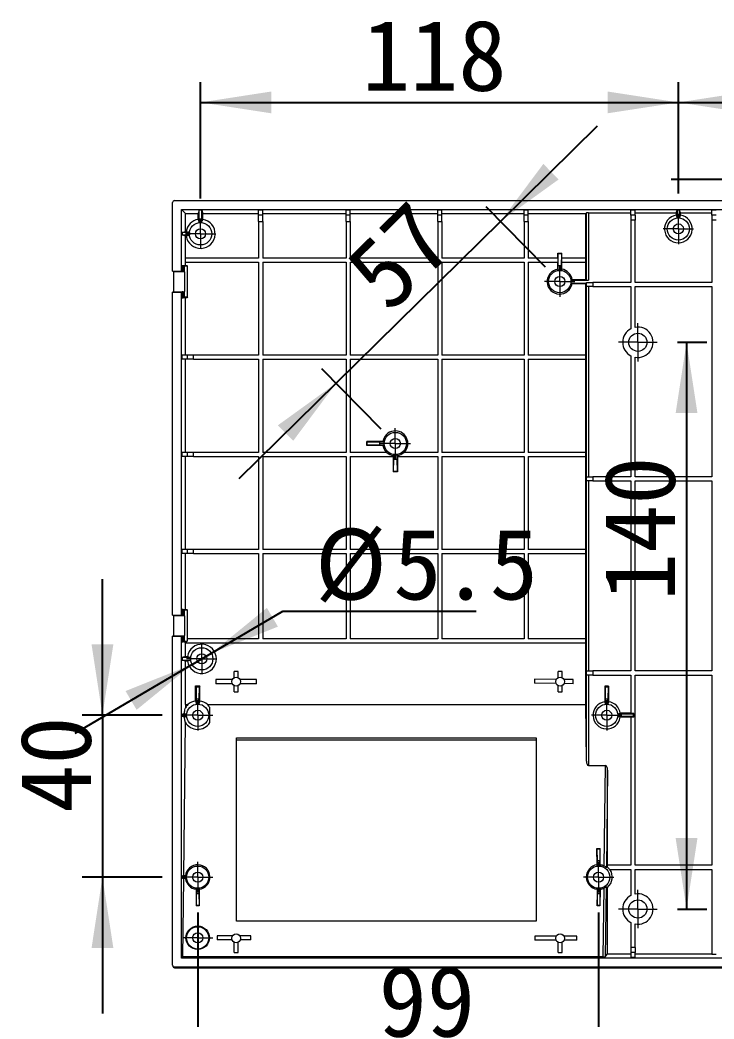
# Model space of a CAD drawing. Header units: millimetres. Extents: x 2 to 295, y 1 to 209.
# Drawn here: x 143.45 to 177.72, y 92.41 to 141.77 of the extents above; entities that cross this region are included whole.
import ezdxf

# ---------------------------------------------------------------- set-up
doc = ezdxf.new("R2010")
doc.units = ezdxf.units.MM
doc.linetypes.add('CENTER', pattern=[10.16, 6.35, -1.27, 1.27, -1.27])
doc.layers.add('DIM', color=5, linetype='Continuous')
doc.layers.add('中心线', color=1, linetype='CENTER', lineweight=15)
doc.styles.add('SLDTEXTSTYLE0', font='SIMSUN.TTC', dxfattribs={"width": 0.67})
doc.styles.add('SLDTEXTSTYLE14', font='SIMSUN.TTC')
doc.dimstyles.new('SLDDIMSTYLE0', dxfattribs={"dimtxt": 3.5, "dimasz": 3.5, "dimexe": 0, "dimexo": 0.0625, "dimgap": 0.875, "dimtad": 2, "dimlfac": 5, "dimrnd": 1e-09, "dimzin": 12, "dimdsep": 46, "dimtxsty": 'SLDTEXTSTYLE0', "dimsah": 1, "dimcen": 0.09, "dimadec": 0, "dimazin": 3, "dimtfac": 1, "dimtofl": 0, "dimtmove": 0, "dimatfit": 3, "dimfxl": 0, "dimfrac": 2, "dimtolj": 1, "dimtzin": 12, "dimarcsym": 0})
doc.dimstyles.new('SLDDIMSTYLE1', dxfattribs={"dimtxt": 3.5, "dimasz": 3.5, "dimexe": 0, "dimexo": 0.0625, "dimgap": 0.875, "dimtad": 0, "dimtih": 1, "dimtoh": 1, "dimlfac": 5, "dimrnd": 1e-09, "dimzin": 12, "dimdsep": 46, "dimtxsty": 'SLDTEXTSTYLE0', "dimsah": 1, "dimcen": 0, "dimadec": 0, "dimazin": 3, "dimtfac": 1, "dimtmove": 0, "dimatfit": 3, "dimfxl": 0, "dimfrac": 2, "dimtolj": 1, "dimtzin": 12, "dimarcsym": 0})
doc.dimstyles.new('SLDDIMSTYLE3', dxfattribs={"dimtxt": 3.5, "dimasz": 3.5, "dimexe": 0, "dimexo": 0.0625, "dimgap": 0.875, "dimtad": 2, "dimlfac": 5, "dimrnd": 1e-09, "dimzin": 12, "dimdsep": 46, "dimtxsty": 'SLDTEXTSTYLE0', "dimsah": 1, "dimcen": 0.09, "dimadec": 0, "dimazin": 3, "dimtfac": 1, "dimtmove": 0, "dimatfit": 0, "dimfxl": 0, "dimfrac": 2, "dimtolj": 1, "dimtzin": 12, "dimarcsym": 0})

# ---------------------------------------------------------------- blocks, each defined once
blk = doc.blocks.new('_D_17')
at = {"layer": 'DIM'}
for p, q in [((152.224, 97.668), (152.224, 89.964)), ((172.024, 97.668), (172.024, 89.964)), ((152.224, 90.964), (172.024, 90.964))]:
    blk.add_line(p, q, dxfattribs=at)
for points in [[(152.224, 90.964), (155.724, 90.425), (155.724, 91.502)], [(172.024, 90.964), (168.524, 91.502), (168.524, 90.425)]]:
    blk.add_solid(points, dxfattribs=at)
at = {"layer": 'DIM', "insert": (161.161, 95.037), "char_height": 3.5, "attachment_point": 1, "style": 'SLDTEXTSTYLE14'}
blk.add_mtext('99', dxfattribs=at)
blk = doc.blocks.new('_D_18')
at = {"layer": 'DIM'}
for p, q in [((147.519, 107.418), (147.519, 114.149)), ((150.474, 107.418), (146.519, 107.418)), ((147.519, 107.418), (147.519, 99.418)), ((150.474, 99.418), (146.519, 99.418)), ((147.519, 99.418), (147.519, 92.687))]:
    blk.add_line(p, q, dxfattribs=at)
for points in [[(147.519, 107.418), (148.058, 110.918), (146.981, 110.918)], [(147.519, 99.418), (146.981, 95.918), (148.058, 95.918)]]:
    blk.add_solid(points, dxfattribs=at)
at = {"layer": 'DIM', "insert": (143.447, 102.598), "char_height": 3.5, "attachment_point": 1, "rotation": 90, "style": 'SLDTEXTSTYLE14'}
blk.add_mtext('40', dxfattribs=at)
blk = doc.blocks.new('_D_19')
at = {"layer": 'DIM'}
for p, q in [((167.178, 131.817), (171.973, 136.54)), ((169.404, 129.557), (166.476, 132.529)), ((167.178, 131.817), (159.056, 123.817)), ((161.282, 121.557), (158.355, 124.529)), ((159.056, 123.817), (154.261, 119.093))]:
    blk.add_line(p, q, dxfattribs=at)
for points in [[(167.178, 131.817), (170.049, 133.889), (169.294, 134.656)], [(159.056, 123.817), (156.185, 121.744), (156.941, 120.977)]]:
    blk.add_solid(points, dxfattribs=at)
at = {"layer": 'DIM', "insert": (159.237, 129.711), "char_height": 3.5, "attachment_point": 1, "rotation": 44.5679, "style": 'SLDTEXTSTYLE14'}
blk.add_mtext('57', dxfattribs=at)
blk = doc.blocks.new('_D_20')
at = {"layer": 'DIM'}
for p, q in [((152.364, 132.955), (152.364, 138.695)), ((175.964, 133.195), (175.964, 138.695)), ((152.364, 137.695), (175.964, 137.695))]:
    blk.add_line(p, q, dxfattribs=at)
for points in [[(152.364, 137.695), (155.864, 137.157), (155.864, 138.234)], [(175.964, 137.695), (172.464, 138.234), (172.464, 137.157)]]:
    blk.add_solid(points, dxfattribs=at)
at = {"layer": 'DIM', "insert": (160.335, 141.768), "char_height": 3.5, "attachment_point": 1, "style": 'SLDTEXTSTYLE14'}
blk.add_mtext('118', dxfattribs=at)
blk = doc.blocks.new('_D_21')
at = {"layer": 'DIM'}
for p, q in [((175.964, 133.195), (175.964, 138.695)), ((199.504, 132.955), (199.504, 138.695)), ((175.964, 137.695), (199.504, 137.695))]:
    blk.add_line(p, q, dxfattribs=at)
for points in [[(175.964, 137.695), (179.464, 137.157), (179.464, 138.234)], [(199.504, 137.695), (196.004, 138.234), (196.004, 137.157)]]:
    blk.add_solid(points, dxfattribs=at)
at = {"layer": 'DIM', "insert": (185.485, 141.768), "char_height": 3.5, "attachment_point": 1, "style": 'SLDTEXTSTYLE14'}
blk.add_mtext('117.7', dxfattribs=at)
blk = doc.blocks.new('_D_25')
at = {"layer": 'DIM'}
for p, q in [((182.344, 130.555), (182.344, 134.895)), ((193.344, 130.555), (193.344, 134.895)), ((182.344, 133.895), (175.613, 133.895)), ((182.344, 133.895), (193.344, 133.895)), ((193.344, 133.895), (200.074, 133.895))]:
    blk.add_line(p, q, dxfattribs=at)
for points in [[(182.344, 133.895), (178.844, 134.433), (178.844, 133.356)], [(193.344, 133.895), (196.844, 133.356), (196.844, 134.433)]]:
    blk.add_solid(points, dxfattribs=at)
at = {"layer": 'DIM', "insert": (187.527, 137.967), "char_height": 3.5, "attachment_point": 1, "style": 'SLDTEXTSTYLE14'}
blk.add_mtext('55', dxfattribs=at)
blk = doc.blocks.new('_D_26')
at = {"layer": 'DIM'}
for p, q in [((175.914, 125.845), (177.368, 125.845)), ((176.368, 125.845), (176.368, 97.845)), ((175.914, 97.845), (177.368, 97.845))]:
    blk.add_line(p, q, dxfattribs=at)
for points in [[(176.368, 125.845), (175.829, 122.345), (176.906, 122.345)], [(176.368, 97.845), (176.906, 101.345), (175.829, 101.345)]]:
    blk.add_solid(points, dxfattribs=at)
at = {"layer": 'DIM', "insert": (172.295, 113.058), "char_height": 3.5, "attachment_point": 1, "rotation": 90, "style": 'SLDTEXTSTYLE14'}
blk.add_mtext('140', dxfattribs=at)
blk = doc.blocks.new('_D_27')
at = {"layer": 'DIM'}
for p, q in [((152.224, 94.668), (152.224, 83.375)), ((178.624, 94.668), (178.624, 83.375)), ((178.624, 84.375), (152.224, 84.375))]:
    blk.add_line(p, q, dxfattribs=at)
for points in [[(152.224, 84.375), (155.724, 83.836), (155.724, 84.913)], [(178.624, 84.375), (175.124, 84.913), (175.124, 83.836)]]:
    blk.add_solid(points, dxfattribs=at)
at = {"layer": 'DIM', "insert": (164.181, 88.448), "char_height": 3.5, "attachment_point": 1, "style": 'SLDTEXTSTYLE14'}
blk.add_mtext('132', dxfattribs=at)
blk = doc.blocks.new('_D_28')
at = {"layer": 'DIM'}
for p, q in [((152.898, 110.484), (156.43, 112.563)), ((156.43, 112.563), (165.97, 112.563)), ((151.95, 109.926), (152.898, 110.484)), ((151.95, 109.926), (146.149, 106.511))]:
    blk.add_line(p, q, dxfattribs=at)
for points in [[(152.898, 110.484), (156.187, 111.795), (155.641, 112.723)], [(151.95, 109.926), (148.66, 108.614), (149.207, 107.686)]]:
    blk.add_solid(points, dxfattribs=at)
at = {"layer": 'DIM', "char_height": 3.5, "attachment_point": 1, "style": 'SLDTEXTSTYLE14'}
for s, insert in [('%%c', (158.017, 116.636)), ('5.5', (161.887, 116.636))]:
    blk.add_mtext(s, dxfattribs=dict(at, insert=insert))
blk = doc.blocks.new('SW_CENTERMARKSYMBOL_0')
at = {"layer": '中心线', "color": 0}
for p, q in [((0, 0.5), (0, 0.75)), ((0, 0), (0, 0.5)), ((-0.5, 0), (-0.75, 0)), ((0, 0), (-0.5, 0)), ((0, 0), (0, -0.5)), ((0, 0), (0.5, 0)), ((0.5, 0), (0.75, 0)), ((0, -0.5), (0, -0.75))]:
    blk.add_line(p, q, dxfattribs=at)
blk = doc.blocks.new('SW_CENTERMARKSYMBOL_1')
at = {"layer": '中心线', "color": 0}
for p, q in [((0, 0.5), (0, 0.75)), ((0, 0), (0, 0.5)), ((-0.5, 0), (-0.75, 0)), ((0, 0), (-0.5, 0)), ((0, 0), (0, -0.5)), ((0, 0), (0.5, 0)), ((0.5, 0), (0.75, 0)), ((0, -0.5), (0, -0.75))]:
    blk.add_line(p, q, dxfattribs=at)
blk = doc.blocks.new('SW_CENTERMARKSYMBOL_2')
at = {"layer": '中心线', "color": 0}
for p, q in [((0, 0.5), (0, 0.75)), ((0, 0), (0, 0.5)), ((-0.5, 0), (-0.75, 0)), ((0, 0), (-0.5, 0)), ((0, 0), (0, -0.5)), ((0, 0), (0.5, 0)), ((0.5, 0), (0.75, 0)), ((0, -0.5), (0, -0.75))]:
    blk.add_line(p, q, dxfattribs=at)
blk = doc.blocks.new('SW_CENTERMARKSYMBOL_3')
at = {"layer": '中心线', "color": 0}
for p, q in [((0, 0.5), (0, 0.75)), ((0, 0), (0, 0.5)), ((-0.5, 0), (-0.75, 0)), ((0, 0), (-0.5, 0)), ((0, 0), (0, -0.5)), ((0, 0), (0.5, 0)), ((0.5, 0), (0.75, 0)), ((0, -0.5), (0, -0.75))]:
    blk.add_line(p, q, dxfattribs=at)
blk = doc.blocks.new('SW_CENTERMARKSYMBOL_6')
at = {"layer": '中心线', "color": 0}
for p, q in [((0, 0.5), (0, 0.75)), ((0, 0), (0, 0.5)), ((-0.5, 0), (-0.75, 0)), ((0, 0), (-0.5, 0)), ((0, 0), (0, -0.5)), ((0, 0), (0.5, 0)), ((0.5, 0), (0.75, 0)), ((0, -0.5), (0, -0.75))]:
    blk.add_line(p, q, dxfattribs=at)
blk = doc.blocks.new('SW_CENTERMARKSYMBOL_7')
at = {"layer": '中心线', "color": 0}
for p, q in [((0, 0.5), (0, 0.75)), ((0, 0), (0, 0.5)), ((-0.5, 0), (-0.75, 0)), ((0, 0), (-0.5, 0)), ((0, 0), (0, -0.5)), ((0, 0), (0.5, 0)), ((0.5, 0), (0.75, 0)), ((0, -0.5), (0, -0.75))]:
    blk.add_line(p, q, dxfattribs=at)
blk = doc.blocks.new('SW_CENTERMARKSYMBOL_9')
at = {"layer": '中心线', "color": 0}
for p, q in [((0, 0.5), (0, 0.75)), ((0, 0), (0, 0.5)), ((-0.5, 0), (-0.75, 0)), ((0, 0), (-0.5, 0)), ((0, 0), (0, -0.5)), ((0, 0), (0.5, 0)), ((0.5, 0), (0.75, 0)), ((0, -0.5), (0, -0.75))]:
    blk.add_line(p, q, dxfattribs=at)
blk = doc.blocks.new('SW_CENTERMARKSYMBOL_10')
at = {"layer": '中心线', "color": 0}
for p, q in [((0, 0.5), (0, 0.75)), ((0, 0), (0, 0.5)), ((-0.5, 0), (-0.75, 0)), ((0, 0), (-0.5, 0)), ((0, 0), (0, -0.5)), ((0, 0), (0.5, 0)), ((0.5, 0), (0.75, 0)), ((0, -0.5), (0, -0.75))]:
    blk.add_line(p, q, dxfattribs=at)
blk = doc.blocks.new('SW_CENTERMARKSYMBOL_11')
at = {"layer": '中心线', "color": 0}
for p, q in [((0, 0.5), (0, 0.75)), ((0, 0), (0, 0.5)), ((-0.5, 0), (-0.75, 0)), ((0, 0), (-0.5, 0)), ((0, 0), (0, -0.5)), ((0, 0), (0.5, 0)), ((0.5, 0), (0.75, 0)), ((0, -0.5), (0, -0.75))]:
    blk.add_line(p, q, dxfattribs=at)
blk = doc.blocks.new('SW_CENTERMARKSYMBOL_12')
at = {"layer": '中心线', "color": 0}
for p, q in [((0, 0.5), (0, 0.75)), ((0, 0), (0, 0.5)), ((-0.5, 0), (-0.75, 0)), ((0, 0), (-0.5, 0)), ((0, 0), (0, -0.5)), ((0, 0), (0.5, 0)), ((0.5, 0), (0.75, 0)), ((0, -0.5), (0, -0.75))]:
    blk.add_line(p, q, dxfattribs=at)
blk = doc.blocks.new('SW_CENTERMARKSYMBOL_17')
at = {"layer": '中心线', "color": 0}
for p, q in [((0, 0.5), (0, 0.95)), ((0, 0), (0, 0.5)), ((-0.5, 0), (-0.95, 0)), ((0, 0), (-0.5, 0)), ((0, 0), (0, -0.5)), ((0, 0), (0.5, 0)), ((0.5, 0), (0.95, 0)), ((0, -0.5), (0, -0.95))]:
    blk.add_line(p, q, dxfattribs=at)
blk = doc.blocks.new('SW_CENTERMARKSYMBOL_18')
at = {"layer": '中心线', "color": 0}
for p, q in [((0, 0.5), (0, 0.95)), ((0, 0), (0, 0.5)), ((-0.5, 0), (-0.95, 0)), ((0, 0), (-0.5, 0)), ((0, 0), (0, -0.5)), ((0, 0), (0.5, 0)), ((0.5, 0), (0.95, 0)), ((0, -0.5), (0, -0.95))]:
    blk.add_line(p, q, dxfattribs=at)

msp = doc.modelspace()

# ---------------------------------------------------------------- linework, layer by layer
at = {"color": 7, "linetype": 'Continuous', "lineweight": 15}
for p, q in [((151.0836, 132.8449), (193.9637, 132.8449)), ((150.9837, 129.3623), (150.9837, 132.7449)), ((151.4237, 129.3623), (151.4237, 132.4049)), ((151.4237, 132.4049), (151.6216, 132.2069)), ((151.4237, 132.4049), (193.9637, 132.4049)), ((152.3037, 132.3745), (152.2478, 132.2069)), ((152.4237, 132.3745), (152.3037, 132.3745)), ((152.3037, 131.7548), (152.3037, 132.3745)), ((152.4237, 132.3745), (152.4795, 132.2069)), ((152.4237, 131.7548), (152.4237, 132.3745)), ((155.4331, 132.3776), (155.2331, 132.3776)), ((155.2331, 132.1256), (155.2331, 132.3776)), ((155.4331, 132.1256), (155.4331, 132.3776)), ((159.7539, 132.3776), (159.5539, 132.3776)), ((159.5539, 132.1256), (159.5539, 132.3776)), ((159.7539, 132.1256), (159.7539, 132.3776)), ((164.2823, 132.3776), (164.0823, 132.3776)), ((164.0823, 132.1256), (164.0823, 132.3776)), ((164.2823, 132.1256), (164.2823, 132.3776)), ((168.5521, 132.3776), (168.3521, 132.3776)), ((168.3521, 132.1256), (168.3521, 132.3776)), ((168.5521, 132.1256), (168.5521, 132.3776)), ((173.8237, 132.3776), (173.6237, 132.3776)), ((173.6237, 132.1256), (173.6237, 132.3776)), ((173.8237, 132.1256), (173.8237, 132.3776)), ((175.8609, 132.2436), (175.9045, 132.3745)), ((176.0228, 132.3745), (175.9045, 132.3745)), ((175.9045, 132.3745), (175.9045, 131.9948)), ((176.0665, 132.2436), (176.0228, 132.3745)), ((176.0228, 131.9948), (176.0228, 132.3745)), ((177.8237, 132.3776), (177.6237, 132.3776)), ((177.6237, 132.1256), (177.6237, 132.3776)), ((151.6216, 131.3199), (151.6216, 132.2069)), ((151.6216, 132.2069), (152.2478, 132.2069)), ((152.2478, 131.9162), (152.2478, 132.2069)), ((152.4795, 132.2069), (155.2331, 132.2069)), ((152.4795, 131.9162), (152.4795, 132.2069)), ((155.4331, 132.1256), (155.2331, 132.1256)), ((155.2331, 131.8049), (155.2331, 132.1256)), ((155.2331, 131.8049), (155.4331, 131.8049)), ((155.2331, 131.8049), (155.2331, 130.0049)), ((155.4331, 132.2069), (159.5539, 132.2069)), ((155.4331, 131.8049), (155.4331, 132.1256)), ((155.4331, 131.8049), (155.4331, 130.0049)), ((159.7539, 132.1256), (159.5539, 132.1256)), ((159.5539, 131.8049), (159.5539, 132.1256)), ((159.5539, 131.8049), (159.7539, 131.8049)), ((159.5539, 131.8049), (159.5539, 130.0049)), ((159.7539, 132.2069), (164.0823, 132.2069)), ((159.7539, 131.8049), (159.7539, 132.1256)), ((159.7539, 131.8049), (159.7539, 130.0049)), ((164.2823, 132.1256), (164.0823, 132.1256)), ((164.0823, 131.8049), (164.0823, 132.1256)), ((164.0823, 131.8049), (164.2823, 131.8049)), ((164.0823, 131.8049), (164.0823, 130.0049)), ((164.2823, 132.2069), (168.3521, 132.2069)), ((164.2823, 131.8049), (164.2823, 132.1256)), ((164.2823, 131.8049), (164.2823, 130.0049)), ((168.5521, 132.1256), (168.3521, 132.1256)), ((168.3521, 131.8049), (168.3521, 132.1256)), ((168.3521, 131.8049), (168.5521, 131.8049)), ((168.3521, 131.8049), (168.3521, 130.0049)), ((168.5521, 132.2069), (171.387, 132.2069)), ((168.5521, 131.8049), (168.5521, 132.1256)), ((168.5521, 131.8049), (168.5521, 130.0049)), ((171.4211, 132.241), (171.387, 132.2069)), ((171.387, 130.0049), (171.387, 132.2069)), ((171.4211, 128.9221), (171.4211, 132.241)), ((171.5211, 132.2436), (173.6237, 132.2436)), ((171.5211, 132.2436), (171.5211, 128.9204)), ((173.8237, 132.1256), (173.6237, 132.1256)), ((173.6237, 132.1256), (173.6237, 131.8782)), ((173.8237, 131.8782), (173.6237, 131.8782)), ((173.6237, 131.8782), (173.6237, 128.8049)), ((173.8237, 132.2436), (175.8609, 132.2436)), ((173.8237, 132.1256), (173.8237, 131.8782)), ((173.8237, 128.8049), (173.8237, 131.8782)), ((175.8609, 132.2436), (175.8609, 132.1212)), ((176.0665, 132.2436), (177.6237, 132.2436)), ((176.0665, 132.1212), (176.0665, 132.2436)), ((177.8237, 132.1256), (177.6237, 132.1256)), ((177.6237, 132.1256), (177.6237, 131.8782)), ((177.8237, 131.8782), (177.6237, 131.8782)), ((177.6237, 131.8782), (177.6237, 128.8049)), ((151.4541, 131.264), (151.6216, 131.3199)), ((151.6216, 131.3199), (151.6522, 131.3199)), ((151.4541, 131.264), (151.4541, 131.1457)), ((151.8137, 131.264), (151.4541, 131.264)), ((151.6216, 131.0899), (151.4541, 131.1457)), ((151.4541, 131.1457), (151.8137, 131.1457)), ((151.6216, 130.0049), (151.6216, 131.0899)), ((151.6522, 131.0899), (151.6216, 131.0899)), ((151.6112, 130.0049), (151.6112, 129.8049)), ((155.2331, 130.0049), (151.6112, 130.0049)), ((159.5539, 130.0049), (155.4331, 130.0049)), ((164.0823, 130.0049), (159.7539, 130.0049)), ((168.3521, 130.0049), (164.2823, 130.0049)), ((170.0122, 130.0049), (168.5521, 130.0049)), ((170.0053, 130.0049), (170.0053, 130.2449)), ((170.019, 130.2311), (170.0053, 130.2449)), ((170.0053, 130.2449), (170.2053, 130.2449)), ((170.0122, 130.0049), (170.0122, 129.8049)), ((170.019, 130.2311), (170.1915, 130.2311)), ((170.0297, 129.6204), (170.019, 130.2311)), ((170.1915, 130.2311), (170.1808, 129.6204)), ((170.1915, 130.2311), (170.2053, 130.2449)), ((170.1983, 130.0049), (170.1983, 129.8049)), ((171.3975, 130.0049), (170.1983, 130.0049)), ((170.2053, 130.0049), (170.2053, 130.2449)), ((171.3975, 129.8049), (171.3975, 130.0049)), ((150.9837, 129.3623), (151.4237, 129.3623)), ((150.9837, 129.3623), (151.0361, 129.3449)), ((151.0361, 129.3449), (151.5761, 129.3449)), ((151.4237, 129.3623), (151.4509, 129.3533)), ((151.4509, 129.3533), (151.4509, 129.6449)), ((151.4509, 129.6449), (151.5098, 129.6449)), ((151.4509, 129.3533), (151.5098, 129.3533)), ((151.5098, 129.3533), (151.5098, 129.6449)), ((151.5098, 129.6449), (151.5109, 129.6449)), ((151.552, 129.3529), (151.5098, 129.3533)), ((151.5109, 129.6449), (151.552, 129.6049)), ((151.5109, 129.6449), (151.6816, 129.6449)), ((151.552, 129.6049), (151.552, 129.3529)), ((151.7216, 129.6049), (151.552, 129.6049)), ((151.552, 129.3529), (151.5761, 129.3449)), ((151.6112, 129.8049), (155.2331, 129.8049)), ((151.6216, 129.6449), (151.6216, 129.8049)), ((151.6816, 129.6449), (151.7216, 129.6049)), ((151.7216, 128.0849), (151.7216, 129.6049)), ((155.2331, 129.8049), (155.2331, 125.2049)), ((155.4331, 129.8049), (159.5539, 129.8049)), ((155.4331, 129.8049), (155.4331, 125.2049)), ((159.5539, 129.8049), (159.5539, 125.2049)), ((159.7539, 129.8049), (164.0823, 129.8049)), ((159.7539, 129.8049), (159.7539, 125.2049)), ((164.0823, 129.8049), (164.0823, 125.2049)), ((164.2823, 129.8049), (168.3521, 129.8049)), ((164.2823, 129.8049), (164.2823, 125.2049)), ((168.3521, 129.8049), (168.3521, 125.2049)), ((168.5521, 129.8049), (170.0122, 129.8049)), ((168.5521, 129.8049), (168.5521, 125.2049)), ((170.0053, 129.4566), (170.0053, 129.8049)), ((170.1808, 129.6204), (170.0297, 129.6204)), ((170.0297, 129.4108), (170.0297, 129.6204)), ((170.1808, 129.4108), (170.1808, 129.6204)), ((170.1983, 129.8049), (171.3975, 129.8049)), ((170.2053, 129.4566), (170.2053, 129.8049)), ((171.387, 128.9449), (171.387, 129.8049)), ((170.6712, 128.9204), (171.5211, 128.9204)), ((170.717, 128.9449), (171.387, 128.9449)), ((171.4211, 128.9221), (171.387, 128.9449)), ((151.0361, 128.3449), (150.9837, 128.3274)), ((151.0361, 128.3449), (151.5761, 128.3449)), ((151.4509, 128.3365), (151.4237, 128.3274)), ((151.4509, 128.0449), (151.4509, 128.3365)), ((151.5098, 128.3365), (151.4509, 128.3365)), ((151.5098, 128.3365), (151.552, 128.3368)), ((151.5098, 128.0449), (151.5098, 128.3365)), ((151.5761, 128.3449), (151.552, 128.3368)), ((151.552, 128.3368), (151.552, 128.0849)), ((170.6712, 128.7693), (171.4237, 128.7693)), ((170.717, 128.7449), (171.387, 128.7449)), ((171.4237, 128.7693), (171.387, 128.7449)), ((171.387, 125.2049), (171.387, 128.7449)), ((171.4211, 119.2049), (171.4211, 128.6049)), ((171.4263, 128.6049), (171.4211, 128.6049)), ((171.4237, 128.7693), (171.4237, 128.8049)), ((171.4263, 128.8049), (171.4237, 128.8049)), ((171.4263, 128.6049), (171.4263, 128.8049)), ((171.4263, 128.8049), (171.7423, 128.8049)), ((171.7423, 128.6049), (171.4263, 128.6049)), ((171.5211, 128.6049), (171.5211, 119.2049)), ((171.7423, 128.8049), (171.7423, 128.6049)), ((173.6237, 128.8049), (171.7423, 128.8049)), ((171.7423, 128.6049), (173.6237, 128.6049)), ((173.6237, 128.6049), (173.6237, 126.5134)), ((177.6237, 128.8049), (173.8237, 128.8049)), ((173.8237, 128.6049), (177.6237, 128.6049)), ((173.8237, 126.5817), (173.8237, 128.6049)), ((177.6237, 128.6049), (177.6237, 119.2049)), ((150.9837, 112.3623), (150.9837, 128.3274)), ((150.9837, 128.3274), (151.4237, 128.3274)), ((151.4237, 112.3623), (151.4237, 128.3274)), ((151.4509, 128.0449), (151.5098, 128.0449)), ((151.5109, 128.0449), (151.5098, 128.0449)), ((151.552, 128.0849), (151.5109, 128.0449)), ((151.6816, 128.0449), (151.5109, 128.0449)), ((151.552, 128.0849), (151.7216, 128.0849)), ((151.6216, 125.2049), (151.6216, 128.0449)), ((151.7216, 128.0849), (151.6816, 128.0449)), ((151.4509, 125.0049), (151.4509, 125.2049)), ((151.7029, 125.2049), (151.4509, 125.2049)), ((151.7029, 125.0049), (151.4509, 125.0049)), ((151.6216, 120.4049), (151.6216, 125.0049)), ((151.7029, 125.2049), (151.7029, 125.0049)), ((152.0237, 125.2049), (151.7029, 125.2049)), ((152.0237, 125.0049), (151.7029, 125.0049)), ((152.0237, 125.0049), (152.0237, 125.2049)), ((155.2331, 125.2049), (152.0237, 125.2049)), ((152.0237, 125.0049), (155.2331, 125.0049)), ((155.2331, 125.0049), (155.2331, 120.4049)), ((159.5539, 125.2049), (155.4331, 125.2049)), ((155.4331, 125.0049), (155.4331, 120.4049)), ((155.4331, 125.0049), (159.5539, 125.0049)), ((159.5539, 125.0049), (159.5539, 120.4049)), ((164.0823, 125.2049), (159.7539, 125.2049)), ((159.7539, 125.0049), (159.7539, 120.4049)), ((159.7539, 125.0049), (164.0823, 125.0049)), ((164.0823, 125.0049), (164.0823, 120.4049)), ((168.3521, 125.2049), (164.2823, 125.2049)), ((164.2823, 125.0049), (168.3521, 125.0049)), ((164.2823, 125.0049), (164.2823, 120.4049)), ((168.3521, 125.0049), (168.3521, 120.4049)), ((171.3975, 125.2049), (168.5521, 125.2049)), ((168.5521, 125.0049), (171.3975, 125.0049)), ((168.5521, 125.0049), (168.5521, 120.4049)), ((171.387, 120.4049), (171.387, 125.0049)), ((171.3975, 125.0049), (171.3975, 125.2049)), ((173.6237, 125.1764), (173.6237, 119.2049)), ((173.8237, 119.2049), (173.8237, 125.1081)), ((161.372, 120.9449), (160.5837, 120.9449)), ((160.5975, 120.9311), (160.5837, 120.9449)), ((160.5837, 120.7449), (160.5837, 120.9449)), ((160.5975, 120.7587), (160.5975, 120.9311)), ((160.5975, 120.9311), (161.2081, 120.9204)), ((160.5975, 120.7587), (160.5837, 120.7449)), ((161.372, 120.7449), (160.5837, 120.7449)), ((161.2081, 120.7693), (160.5975, 120.7587)), ((161.2081, 120.9204), (161.2081, 120.7693)), ((161.4177, 120.9204), (161.2081, 120.9204)), ((161.4177, 120.7693), (161.2081, 120.7693)), ((151.4509, 120.2049), (151.4509, 120.4049)), ((151.7029, 120.4049), (151.4509, 120.4049)), ((151.7029, 120.2049), (151.4509, 120.2049)), ((151.6216, 115.6049), (151.6216, 120.2049)), ((151.7029, 120.4049), (151.7029, 120.2049)), ((152.0237, 120.4049), (151.7029, 120.4049)), ((152.0237, 120.2049), (151.7029, 120.2049)), ((152.0237, 120.2049), (152.0237, 120.4049)), ((155.2331, 120.4049), (152.0237, 120.4049)), ((152.0237, 120.2049), (155.2331, 120.2049)), ((155.2331, 120.2049), (155.2331, 115.6049)), ((159.5539, 120.4049), (155.4331, 120.4049)), ((155.4331, 120.2049), (155.4331, 115.6049)), ((155.4331, 120.2049), (159.5539, 120.2049)), ((159.5539, 120.2049), (159.5539, 115.6049)), ((161.5672, 120.4049), (159.7539, 120.4049)), ((159.7539, 120.2049), (159.7539, 115.6049)), ((159.7539, 120.2049), (161.8907, 120.2049)), ((161.8837, 120.2049), (161.8837, 119.4449)), ((161.9081, 120.2789), (161.8907, 120.2462)), ((161.8907, 120.2049), (161.8907, 120.2462)), ((161.8975, 119.4587), (161.9081, 120.0693)), ((161.9081, 120.2789), (161.9081, 120.0693)), ((161.9081, 120.0693), (162.0592, 120.0693)), ((162.0592, 120.2789), (162.0767, 120.2462)), ((162.0592, 120.2789), (162.0592, 120.0693)), ((162.0592, 120.0693), (162.0699, 119.4587)), ((162.0767, 120.2049), (162.0767, 120.2462)), ((162.0767, 120.2049), (164.0823, 120.2049)), ((162.0837, 120.2049), (162.0837, 119.4449)), ((164.0823, 120.4049), (162.4002, 120.4049)), ((164.0823, 120.2049), (164.0823, 115.6049)), ((168.3521, 120.4049), (164.2823, 120.4049)), ((164.2823, 120.2049), (168.3521, 120.2049)), ((164.2823, 120.2049), (164.2823, 115.6049)), ((168.3521, 120.2049), (168.3521, 115.6049)), ((171.3975, 120.4049), (168.5521, 120.4049)), ((168.5521, 120.2049), (171.3975, 120.2049)), ((168.5521, 120.2049), (168.5521, 115.6049)), ((171.387, 115.6049), (171.387, 120.2049)), ((171.3975, 120.2049), (171.3975, 120.4049)), ((161.8975, 119.4587), (161.8837, 119.4449)), ((162.0699, 119.4587), (161.8975, 119.4587)), ((162.0699, 119.4587), (162.0837, 119.4449)), ((162.0837, 119.4449), (161.8837, 119.4449)), ((171.4263, 119.2049), (171.4211, 119.2049)), ((171.4211, 109.6049), (171.4211, 119.0049)), ((171.4263, 119.0049), (171.4211, 119.0049)), ((171.4263, 119.0049), (171.4263, 119.2049)), ((171.4263, 119.2049), (171.7423, 119.2049)), ((171.7423, 119.0049), (171.4263, 119.0049)), ((171.5211, 119.0049), (171.5211, 109.6049)), ((171.7423, 119.2049), (171.7423, 119.0049)), ((173.6237, 119.2049), (171.7423, 119.2049)), ((171.7423, 119.0049), (173.6237, 119.0049)), ((173.6237, 119.0049), (173.6237, 109.6049)), ((177.6237, 119.2049), (173.8237, 119.2049)), ((173.8237, 119.0049), (177.6237, 119.0049)), ((173.8237, 109.6049), (173.8237, 119.0049)), ((177.6237, 119.0049), (177.6237, 109.6049)), ((151.4509, 115.4049), (151.4509, 115.6049)), ((151.7029, 115.6049), (151.4509, 115.6049)), ((151.7029, 115.6049), (151.7029, 115.4049)), ((152.0237, 115.6049), (151.7029, 115.6049)), ((152.0237, 115.4049), (152.0237, 115.6049)), ((155.2331, 115.6049), (152.0237, 115.6049)), ((159.5539, 115.6049), (155.4331, 115.6049)), ((164.0823, 115.6049), (159.7539, 115.6049)), ((168.3521, 115.6049), (164.2823, 115.6049)), ((171.3975, 115.6049), (168.5521, 115.6049)), ((171.3975, 115.4049), (171.3975, 115.6049)), ((151.7029, 115.4049), (151.4509, 115.4049)), ((151.6216, 112.6449), (151.6216, 115.4049)), ((152.0237, 115.4049), (151.7029, 115.4049)), ((152.0237, 115.4049), (155.2331, 115.4049)), ((155.2331, 115.4049), (155.2331, 111.1971)), ((155.4331, 115.4049), (155.4331, 111.1971)), ((155.4331, 115.4049), (159.5539, 115.4049)), ((159.5539, 115.4049), (159.5539, 111.1971)), ((159.7539, 115.4049), (159.7539, 111.1971)), ((159.7539, 115.4049), (164.0823, 115.4049)), ((164.0823, 115.4049), (164.0823, 111.1971)), ((164.2823, 115.4049), (164.2823, 111.1971)), ((164.2823, 115.4049), (168.3521, 115.4049)), ((168.3521, 115.4049), (168.3521, 111.1971)), ((168.5521, 115.4049), (171.3975, 115.4049)), ((168.5521, 115.4049), (168.5521, 111.1971)), ((171.387, 111.1971), (171.387, 115.4049)), ((151.4509, 112.6449), (151.4509, 112.3533)), ((151.5109, 112.6449), (151.4509, 112.6449)), ((151.5109, 112.3533), (151.5109, 112.6449)), ((151.5109, 112.6449), (151.552, 112.6049)), ((151.5109, 112.6449), (151.6816, 112.6449)), ((151.5109, 112.6449), (151.5109, 112.6449)), ((151.552, 112.6049), (151.552, 112.3529)), ((151.7216, 112.6049), (151.552, 112.6049)), ((151.6816, 112.6449), (151.7216, 112.6049)), ((151.7216, 111.1971), (151.7216, 112.6049)), ((150.9837, 112.3623), (151.0361, 112.3449)), ((150.9837, 112.3623), (151.4237, 112.3623)), ((151.0361, 112.3449), (151.5761, 112.3449)), ((151.4509, 112.3533), (151.4237, 112.3623)), ((151.5109, 112.3533), (151.4509, 112.3533)), ((151.552, 112.3529), (151.5109, 112.3533)), ((151.552, 112.3529), (151.5761, 112.3449)), ((151.0361, 111.3449), (150.9837, 111.3274)), ((150.9837, 111.3274), (151.4237, 111.3274)), ((150.9837, 95.0778), (150.9837, 111.3274)), ((151.0361, 111.3449), (151.5761, 111.3449)), ((151.4237, 111.3274), (151.4509, 111.3365)), ((151.4237, 95.4178), (151.4237, 111.3274)), ((151.4509, 111.3365), (151.5109, 111.3365)), ((151.4509, 111.3365), (151.4509, 111.0449)), ((151.5109, 111.3365), (151.552, 111.3369)), ((151.5109, 111.0449), (151.5109, 111.3365)), ((151.552, 111.0849), (151.5109, 111.0449)), ((151.5761, 111.3449), (151.552, 111.3369)), ((151.552, 111.3369), (151.552, 111.0849)), ((151.552, 111.0849), (151.7112, 111.0849)), ((151.7112, 111.0849), (151.6712, 111.0449)), ((151.7112, 111.1971), (151.7112, 111.0849)), ((155.2331, 111.1971), (151.7112, 111.1971)), ((159.5539, 111.1971), (155.4331, 111.1971)), ((164.0823, 111.1971), (159.7539, 111.1971)), ((168.3521, 111.1971), (164.2823, 111.1971)), ((171.3975, 111.1971), (168.5521, 111.1971)), ((171.3975, 110.9971), (171.3975, 111.1971)), ((151.4509, 111.0449), (151.5109, 111.0449)), ((151.5109, 111.0449), (151.5109, 111.0449)), ((151.6712, 111.0449), (151.5109, 111.0449)), ((151.6112, 110.9971), (151.6112, 111.0449)), ((151.6112, 110.9971), (171.3975, 110.9971)), ((151.6216, 110.3199), (151.6216, 110.9971)), ((171.387, 107.9424), (171.387, 110.9971)), ((151.6216, 110.3199), (151.4541, 110.264)), ((151.4541, 110.264), (151.4541, 110.1457)), ((151.8737, 110.264), (151.4541, 110.264)), ((151.6216, 110.0899), (151.4541, 110.1457)), ((151.4541, 110.1457), (151.8737, 110.1457)), ((151.6216, 110.3199), (151.7122, 110.3199)), ((151.6216, 107.9424), (151.6216, 110.0899)), ((151.7122, 110.0899), (151.6216, 110.0899)), ((154.2237, 109.5778), (154.0237, 109.5778)), ((154.0237, 109.2738), (154.0237, 109.5778)), ((154.2237, 109.2738), (154.2237, 109.5778)), ((170.2237, 109.5778), (170.0237, 109.5778)), ((170.0237, 109.2738), (170.0237, 109.5778)), ((170.2237, 109.2738), (170.2237, 109.5778)), ((171.4263, 109.6049), (171.4211, 109.6049)), ((171.4263, 109.4049), (171.4263, 109.6049)), ((171.4263, 109.6049), (171.7423, 109.6049)), ((171.7423, 109.6049), (171.7423, 109.4049)), ((173.6237, 109.6049), (171.7423, 109.6049)), ((177.6237, 109.6049), (173.8237, 109.6049)), ((153.1237, 109.1778), (153.1237, 108.9778)), ((153.9277, 109.1778), (153.1237, 109.1778)), ((155.1237, 109.1778), (154.3196, 109.1778)), ((155.1237, 108.9778), (155.1237, 109.1778)), ((168.8592, 109.2), (168.8569, 109)), ((169.933, 109.1876), (168.8592, 109.2)), ((170.7731, 109.1778), (170.3169, 109.1831)), ((170.7708, 108.9778), (170.7731, 109.1778)), ((171.4211, 105.149), (171.4211, 109.4049)), ((171.4263, 109.4049), (171.4211, 109.4049)), ((171.7423, 109.4049), (171.4263, 109.4049)), ((171.5211, 109.4049), (171.5211, 104.9401)), ((171.7423, 109.4049), (173.6237, 109.4049)), ((173.6237, 109.4049), (173.6237, 107.5107)), ((173.8237, 109.4049), (177.6237, 109.4049)), ((173.8237, 100.0049), (173.8237, 109.4049)), ((177.6237, 109.4049), (177.6237, 100.0049)), ((152.1152, 108.1208), (152.1152, 108.8664)), ((152.1152, 108.8664), (152.1584, 108.8231)), ((152.1152, 108.8664), (152.3322, 108.8664)), ((152.1637, 108.2178), (152.1584, 108.8231)), ((152.1584, 108.8231), (152.289, 108.8231)), ((152.289, 108.8231), (152.2837, 108.2178)), ((152.3322, 108.8664), (152.289, 108.8231)), ((152.3322, 108.1208), (152.3322, 108.8664)), ((153.9277, 108.9778), (153.1237, 108.9778)), ((154.0237, 108.5778), (154.0237, 108.8819)), ((154.2237, 108.5778), (154.2237, 108.8819)), ((155.1237, 108.9778), (154.3196, 108.9778)), ((169.923, 108.9877), (168.8569, 109)), ((170.0237, 108.5778), (170.0237, 108.8819)), ((170.2237, 108.5778), (170.2237, 108.8819)), ((170.7708, 108.9778), (170.3222, 108.983)), ((172.3274, 108.8541), (172.3274, 108.0856)), ((172.3274, 108.8541), (172.3584, 108.8231)), ((172.52, 108.8541), (172.3274, 108.8541)), ((172.3584, 108.8231), (172.489, 108.8231)), ((172.3637, 108.2178), (172.3584, 108.8231)), ((172.489, 108.8231), (172.4837, 108.2178)), ((172.52, 108.8541), (172.489, 108.8231)), ((172.52, 108.8541), (172.52, 108.0856)), ((152.1637, 107.9804), (152.1637, 108.2178)), ((152.2837, 108.2178), (152.1637, 108.2178)), ((152.2837, 107.9804), (152.2837, 108.2178)), ((154.0237, 108.5778), (154.2237, 108.5778)), ((170.0237, 108.5778), (170.2237, 108.5778)), ((172.3637, 107.9804), (172.3637, 108.2178)), ((172.4837, 108.2178), (172.3637, 108.2178)), ((172.4837, 107.9804), (172.4837, 108.2178)), ((151.6216, 107.9424), (151.6198, 107.7902)), ((151.6216, 107.9424), (151.7433, 107.9424)), ((152.7041, 107.9424), (171.387, 107.9424)), ((171.4211, 105.149), (171.387, 107.9424)), ((151.5702, 107.5092), (151.4761, 107.4778)), ((151.4761, 107.4778), (151.4761, 107.3578)), ((151.6612, 107.4778), (151.4761, 107.4778)), ((151.5702, 107.3265), (151.4761, 107.3578)), ((151.6612, 107.3578), (151.4761, 107.3578)), ((151.5702, 107.5092), (151.6612, 107.4778)), ((151.5702, 107.3265), (151.6612, 107.3578)), ((172.9862, 107.4778), (173.1237, 107.4778)), ((172.9862, 107.3578), (173.1237, 107.3578)), ((173.6237, 107.5141), (173.0914, 107.5141)), ((173.6237, 107.3215), (173.0914, 107.3215)), ((173.1237, 107.4778), (173.729, 107.4831)), ((173.1237, 107.3578), (173.1237, 107.4778)), ((173.729, 107.3526), (173.1237, 107.3578)), ((173.7565, 107.5107), (173.6237, 107.5107)), ((173.7565, 107.325), (173.6237, 107.325)), ((173.6237, 107.325), (173.6237, 100.0049)), ((173.7565, 107.5107), (173.729, 107.4831)), ((173.729, 107.4831), (173.729, 107.3526)), ((173.7565, 107.325), (173.729, 107.3526)), ((173.7565, 107.325), (173.7565, 107.5107)), ((151.6111, 107.0776), (151.5185, 99.492)), ((154.1437, 97.2429), (154.1437, 106.3059)), ((154.1437, 106.3059), (168.9437, 106.3059)), ((154.1437, 106.2045), (168.9437, 106.2045)), ((168.9437, 106.3059), (168.9437, 97.2429)), ((171.5211, 104.9401), (172.3673, 104.9401)), ((172.3065, 99.9626), (172.3673, 104.9401)), ((172.465, 104.7091), (172.4063, 99.9005)), ((172.465, 100.0049), (172.465, 104.7091)), ((171.9441, 100.8374), (172.1033, 100.8374)), ((171.9474, 100.0277), (171.9441, 100.8374)), ((171.9441, 100.8374), (171.9584, 100.8231)), ((171.9637, 100.2178), (171.9584, 100.8231)), ((171.9584, 100.8231), (172.089, 100.8231)), ((172.089, 100.8231), (172.0837, 100.2178)), ((172.1033, 100.8374), (172.089, 100.8231)), ((172.1, 100.0277), (172.1033, 100.8374)), ((171.9637, 99.9804), (171.9637, 100.2178)), ((172.0837, 100.2178), (171.9637, 100.2178)), ((172.0837, 99.9804), (172.0837, 100.2178)), ((172.4545, 100.0049), (172.4545, 99.9233)), ((173.6237, 100.0049), (172.4545, 100.0049)), ((172.5634, 99.8049), (173.6237, 99.8049)), ((173.6237, 99.8049), (173.6237, 98.5134)), ((177.6237, 100.0049), (173.8237, 100.0049)), ((173.8237, 99.8049), (177.6237, 99.8049)), ((173.8237, 98.5817), (173.8237, 99.8049)), ((177.6237, 99.8049), (177.6237, 95.619)), ((151.5167, 99.3443), (151.4695, 95.4789)), ((151.5185, 99.492), (151.4761, 99.4778)), ((151.4761, 99.4778), (151.4761, 99.3578)), ((151.6612, 99.4778), (151.4761, 99.4778)), ((151.5167, 99.3443), (151.4761, 99.3578)), ((151.6612, 99.3578), (151.4761, 99.3578)), ((151.6218, 99.3443), (151.5167, 99.3443)), ((151.6201, 99.492), (151.5185, 99.492)), ((152.1523, 98.8222), (152.1556, 98.0097)), ((152.1637, 98.8553), (152.1637, 98.6178)), ((152.2837, 98.8553), (152.2837, 98.6178)), ((152.2951, 98.8222), (152.2918, 98.0097)), ((171.9523, 98.8222), (171.9556, 98.0097)), ((171.9637, 98.8553), (171.9637, 98.6178)), ((172.0837, 98.8553), (172.0837, 98.6178)), ((172.0951, 98.8222), (172.0918, 98.0097)), ((172.2518, 95.4789), (172.2933, 98.8811)), ((172.3945, 98.9408), (172.3523, 95.4827)), ((172.465, 95.6329), (172.465, 98.9075)), ((152.1584, 98.0126), (152.1637, 98.6178)), ((152.1637, 98.6178), (152.2837, 98.6178)), ((152.2837, 98.6178), (152.289, 98.0126)), ((171.9584, 98.0126), (171.9637, 98.6178)), ((171.9637, 98.6178), (172.0837, 98.6178)), ((172.0837, 98.6178), (172.089, 98.0126)), ((152.1556, 98.0097), (152.1584, 98.0126)), ((152.2918, 98.0097), (152.1556, 98.0097)), ((152.289, 98.0126), (152.1584, 98.0126)), ((152.2918, 98.0097), (152.289, 98.0126)), ((171.9556, 98.0097), (171.9584, 98.0126)), ((172.0918, 98.0097), (171.9556, 98.0097)), ((172.089, 98.0126), (171.9584, 98.0126)), ((172.0918, 98.0097), (172.089, 98.0126)), ((168.9437, 97.2429), (154.1437, 97.2429)), ((173.6237, 97.1764), (173.6237, 95.9445)), ((173.8237, 95.9445), (173.8237, 97.1081)), ((153.9372, 96.5146), (153.1802, 96.5146)), ((153.1802, 96.5146), (153.1802, 96.3146)), ((153.92, 96.3146), (153.1802, 96.3146)), ((154.8476, 96.5146), (154.3101, 96.5146)), ((154.8476, 96.3146), (154.3273, 96.3146)), ((154.8476, 96.3146), (154.8476, 96.5146)), ((169.9277, 96.4978), (168.8787, 96.4978)), ((168.8787, 96.4978), (168.8787, 96.2978)), ((169.9277, 96.2978), (168.8787, 96.2978)), ((170.9423, 96.4978), (170.3196, 96.4978)), ((170.9423, 96.2978), (170.3196, 96.2978)), ((170.9423, 96.2978), (170.9423, 96.4978)), ((154.0237, 95.6978), (154.0237, 96.2019)), ((154.2237, 95.6978), (154.2237, 96.2019)), ((170.0237, 95.6978), (170.0237, 96.2019)), ((170.2237, 95.6978), (170.2237, 96.2019)), ((173.6237, 95.9445), (173.6237, 95.7034)), ((173.8237, 95.9445), (173.6237, 95.9445)), ((173.8237, 95.9445), (173.8237, 95.7034)), ((151.4695, 95.4789), (151.4237, 95.4178)), ((179.6237, 95.4178), (151.4237, 95.4178)), ((172.2518, 95.4789), (151.4695, 95.4789)), ((154.0237, 95.6978), (154.2237, 95.6978)), ((170.0237, 95.6978), (170.2237, 95.6978)), ((172.3523, 95.4827), (172.465, 95.6329)), ((172.465, 95.6329), (173.6237, 95.6329)), ((173.8237, 95.7034), (173.6237, 95.7034)), ((173.6237, 95.7034), (173.6237, 95.4583)), ((173.6237, 95.4583), (173.8237, 95.4583)), ((173.8237, 95.4583), (173.8237, 95.7034)), ((173.8237, 95.6329), (177.6237, 95.6329)), ((177.6237, 95.619), (177.8237, 95.619)), ((179.9637, 94.9778), (151.0836, 94.9778)), ((151.0942, 94.9419), (179.9532, 94.9419))]:
    msp.add_line(p, q, dxfattribs=at)
at = {"color": 7, "linetype": 'Continuous', "lineweight": 15, "flags": 128}
for points in [[(175.8609, 132.1212), (175.8725, 132.0876), (175.9045, 131.9948)], [(176.0228, 131.9948), (176.0322, 132.0222), (176.0665, 132.1212)], [(151.8137, 131.264), (151.6875, 131.3076), (151.6522, 131.3199)], [(151.6522, 131.0899), (151.6875, 131.1021), (151.8137, 131.1457)], [(151.7122, 110.0899), (151.7475, 110.1021), (151.8737, 110.1457)], [(152.1152, 108.1208), (152.1273, 108.0859), (152.1637, 107.9804)], [(152.3322, 108.1208), (152.3201, 108.0859), (152.2837, 107.9804)], [(172.3274, 108.0856), (172.3388, 108.0524), (172.3637, 107.9804)], [(172.52, 108.0856), (172.5085, 108.0524), (172.4837, 107.9804)], [(173.0914, 107.5141), (173.0583, 107.5027), (172.9862, 107.4778)], [(173.0914, 107.3215), (173.0583, 107.333), (172.9862, 107.3578)], [(171.9474, 100.0277), (171.9562, 100.002), (171.9637, 99.9804)], [(172.1, 100.0277), (172.0911, 100.002), (172.0837, 99.9804)], [(151.6201, 99.492), (151.6466, 99.4828), (151.6612, 99.4778)], [(151.6218, 99.3443), (151.6466, 99.3528), (151.6612, 99.3578)], [(152.1523, 98.8222), (152.1611, 98.8478), (152.1637, 98.8553)], [(152.2951, 98.8222), (152.2863, 98.8478), (152.2837, 98.8553)], [(171.9523, 98.8222), (171.9565, 98.8345), (171.9637, 98.8553)], [(172.0951, 98.8222), (172.0908, 98.8345), (172.0837, 98.8553)]]:
    msp.add_lwpolyline(points, dxfattribs=at)
at = {"color": 7, "linetype": 'Continuous', "lineweight": 15}
for centre, radius in [((175.9637, 131.4449), 0.55), ((152.3637, 131.2049), 0.55), ((152.3637, 131.2049), 0.25), ((175.9637, 131.4449), 0.25), ((170.1053, 128.8449), 0.55), ((170.1053, 128.8449), 0.25), ((173.9637, 125.8449), 0.45), ((161.9837, 120.8449), 0.55), ((161.9837, 120.8449), 0.25), ((152.4237, 110.2049), 0.55), ((152.4237, 110.2049), 0.25), ((154.1237, 109.0778), 0.22), ((170.1237, 109.0778), 0.22), ((152.2237, 107.4178), 0.55), ((152.2237, 107.4178), 0.25), ((172.4237, 107.4178), 0.55), ((172.4237, 107.4178), 0.25), ((152.2237, 99.4178), 0.55), ((172.0237, 99.4178), 0.55), ((152.2237, 99.4178), 0.25), ((172.0237, 99.4178), 0.25), ((173.9637, 97.8449), 0.45), ((152.2237, 96.4178), 0.55), ((152.2237, 96.4178), 0.25), ((154.1237, 96.3978), 0.22), ((170.1237, 96.3978), 0.22)]:
    msp.add_circle(centre, radius, dxfattribs=at)
for centre, radius, start, end in [((152.3637, 131.2049), 0.7207, 189.18136, 80.75003), ((152.3637, 131.2049), 0.7207, 99.24997, 170.81864), ((175.9637, 131.4449), 0.6841, 98.64146, 81.35854), ((175.9637, 131.4449), 0.5531, 83.86157, 96.13843), ((152.3637, 131.2049), 0.5531, 83.77281, 96.22719), ((152.3637, 131.2049), 0.5531, 173.86157, 186.13843), ((170.1053, 128.8449), 0.6198, 99.28419, 350.71581), ((170.1053, 128.8449), 0.571, 82.39486, 97.60514), ((170.1053, 128.8449), 0.6198, 9.28419, 80.71581), ((170.1053, 128.8449), 0.571, 352.39486, 7.60514), ((173.9637, 125.8449), 0.75, 116.95775, 243.04225), ((173.9637, 125.8449), 0.75, 259.24168, 100.75832), ((161.9837, 120.8449), 0.6198, 314.77657, 170.71581), ((161.9837, 120.8449), 0.6198, 189.28419, 225.22343), ((161.9837, 120.8449), 0.571, 172.39486, 187.60514), ((161.9837, 120.8449), 0.6059, 226.57081, 261.16862), ((161.9837, 120.8449), 0.571, 262.39486, 277.60514), ((161.9837, 120.8449), 0.6059, 278.83138, 313.42919), ((152.4237, 110.2049), 0.7207, 189.18136, 170.81864), ((152.4237, 110.2049), 0.5531, 173.86157, 186.13843), ((152.2237, 107.4178), 0.7113, 98.77569, 132.48117), ((152.2237, 107.4178), 0.7113, 47.51883, 81.22431), ((152.2237, 107.4178), 0.5657, 83.91169, 96.08831), ((172.4237, 107.4178), 0.6746, 98.20685, 351.79315), ((172.4237, 107.4178), 0.5657, 83.91169, 96.08831), ((172.4237, 107.4178), 0.6746, 8.20685, 81.79315), ((152.2237, 107.4178), 0.5657, 173.91169, 186.08831), ((172.4237, 107.4178), 0.5657, 353.91169, 6.08831), ((172.0237, 99.4178), 0.5657, 83.91169, 96.08831), ((172.0237, 99.4178), 0.6642, 35.64378, 49.55822), ((172.0237, 99.4178), 0.6746, 310.85369, 35.0084), ((152.2237, 99.4178), 0.5657, 173.91169, 186.08831), ((152.2237, 99.4178), 0.5657, 263.91169, 276.08831), ((172.0237, 99.4178), 0.5657, 263.91169, 276.08831), ((173.9637, 97.8449), 0.75, 116.95775, 243.04225), ((173.9637, 97.8449), 0.75, 259.24168, 100.75832)]:
    msp.add_arc(centre, radius, start, end, dxfattribs=at)
for centre, major_axis, ratio, start_param, end_param in [((151.0837, 132.7448), (0.0708, -0.0708), 0.999315, 2.3565371, 3.9266482), ((171.5211, 132.241), (0.1, 0), 0.0261859, 1.5707963, 3.1154127), ((151.0361, 128.8449), (0, 0.5), 0.0261859, 3.1415927, 6.2831853), ((151.5761, 128.8449), (0, 0.5), 0.0261859, 3.1415927, 6.2831853), ((171.5211, 128.9222), (0.1, 0), 0.0174551, 3.1677726, 4.712389), ((151.0361, 111.8449), (0, 0.5), 0.0261859, 3.1415927, 6.2831853), ((151.5761, 111.8449), (0, 0.5), 0.0261859, 3.1415927, 6.2831853), ((152.2237, 107.4264), (0, 0.705), 0.9999254, 0.7497203, 1.0287305), ((152.2237, 107.4264), (0, 0.705), 0.9999254, 5.2650674, 5.533465), ((152.2237, 107.4264), (0, 0.705), 0.9999254, 2.0884401, 4.1597105), ((171.5211, 105.1546), (0, 0.2145), 0.4663077, 1.5969763, 3.1415927), ((172.3649, 104.7035), (-0.0029, -0.2366), 0.4225924, 1.599683, 3.1467528), ((152.2237, 99.4253), (0, 0.6073), 0.9999254, 3.2594549, 7.7439012), ((172.0237, 99.4253), (0, 0.6073), 0.9999254, 0.1260016, 3.0237304), ((172.0237, 99.4253), (0, 0.6073), 0.9999254, 5.7986385, 6.1571837), ((152.2237, 99.4253), (0, 0.6073), 0.9999254, 1.7044844, 3.0237304), ((172.0237, 99.4253), (0, 0.6073), 0.9999254, 3.2594549, 3.6017175), ((172.2524, 95.4828), (0.1, 0), 0.039165, 4.706742, 6.2538117), ((151.0837, 95.0779), (-0.0601, -0.0801), 0.9990488, 5.3562616, 6.9261444)]:
    msp.add_ellipse(centre, major_axis=major_axis, ratio=ratio, start_param=start_param, end_param=end_param, dxfattribs=at)
msp.add_ellipse((152.2237, 96.4249), major_axis=(0, 0.5801), ratio=0.9999254, dxfattribs=at)
at = {"color": 8, "linetype": 'Continuous', "lineweight": 15}
msp.add_ellipse((151.0942, 95.0919), major_axis=(0, 0.15), ratio=0.0087286, start_param=2.3354306, end_param=3.1416086, dxfattribs=at)
at = {"color": 7, "linetype": 'Continuous', "lineweight": 15}
for points, knots in [([(152.3037, 131.7548), (152.3005, 131.7639), (152.2974, 131.773), (152.2943, 131.7821), (152.2817, 131.8185), (152.2692, 131.8547), (152.2567, 131.8908), (152.2537, 131.8993), (152.2508, 131.9078), (152.2478, 131.9162)], [0.0000002, 0.0000002, 0.0000002, 0.0000002, 0.005390311, 0.005390311, 0.005390311, 0.026951554, 0.026951554, 0.026951554, 0.032011603, 0.032011603, 0.032011603, 0.032011603]), ([(152.4237, 131.7548), (152.4268, 131.7639), (152.4299, 131.773), (152.4331, 131.7821), (152.4456, 131.8185), (152.4582, 131.8547), (152.4707, 131.8908), (152.4736, 131.8993), (152.4766, 131.9078), (152.4795, 131.9162)], [0.0000002, 0.0000002, 0.0000002, 0.0000002, 0.005390311, 0.005390311, 0.005390311, 0.026951554, 0.026951554, 0.026951554, 0.032011603, 0.032011603, 0.032011603, 0.032011603]), ([(170.0297, 129.4108), (170.0233, 129.4229), (170.0169, 129.4349), (170.0104, 129.4469), (170.0087, 129.4501), (170.007, 129.4534), (170.0053, 129.4566)], [0.0000002001, 0.0000002001, 0.0000002001, 0.0000002001, 0.0055169712, 0.0055169712, 0.0055169712, 0.0070050093, 0.0070050093, 0.0070050093, 0.0070050093]), ([(170.1808, 129.4108), (170.1872, 129.4229), (170.1936, 129.4349), (170.2001, 129.4469), (170.2018, 129.4501), (170.2035, 129.4534), (170.2053, 129.4566)], [0.0000002001, 0.0000002001, 0.0000002001, 0.0000002001, 0.0055169712, 0.0055169712, 0.0055169712, 0.0070050093, 0.0070050093, 0.0070050093, 0.0070050093]), ([(170.6712, 128.9204), (170.6833, 128.9269), (170.6953, 128.9333), (170.7073, 128.9397), (170.7105, 128.9414), (170.7138, 128.9431), (170.717, 128.9449)], [0.0000002001, 0.0000002001, 0.0000002001, 0.0000002001, 0.0055169712, 0.0055169712, 0.0055169712, 0.0070050093, 0.0070050093, 0.0070050093, 0.0070050093]), ([(170.6712, 128.7693), (170.6833, 128.7629), (170.6953, 128.7565), (170.7073, 128.7501), (170.7105, 128.7483), (170.7138, 128.7466), (170.717, 128.7449)], [0.0000002001, 0.0000002001, 0.0000002001, 0.0000002001, 0.0055169712, 0.0055169712, 0.0055169712, 0.0070050093, 0.0070050093, 0.0070050093, 0.0070050093]), ([(161.4177, 120.9204), (161.4057, 120.9269), (161.3936, 120.9333), (161.3816, 120.9397), (161.3784, 120.9414), (161.3752, 120.9431), (161.372, 120.9449)], [0.0000002001, 0.0000002001, 0.0000002001, 0.0000002001, 0.0055169712, 0.0055169712, 0.0055169712, 0.0070050093, 0.0070050093, 0.0070050093, 0.0070050093]), ([(161.4177, 120.7693), (161.4057, 120.7629), (161.3936, 120.7565), (161.3816, 120.7501), (161.3784, 120.7483), (161.3752, 120.7466), (161.372, 120.7449)], [0.0000002001, 0.0000002001, 0.0000002001, 0.0000002001, 0.0055169712, 0.0055169712, 0.0055169712, 0.0070050093, 0.0070050093, 0.0070050093, 0.0070050093]), ([(151.8737, 110.264), (151.8646, 110.2672), (151.8555, 110.2703), (151.8464, 110.2734), (151.81, 110.286), (151.7737, 110.2985), (151.7376, 110.3111), (151.7291, 110.314), (151.7206, 110.3169), (151.7122, 110.3199)], [0, 0, 0, 0, 0.005390321, 0.005390321, 0.005390321, 0.026951605, 0.026951605, 0.026951605, 0.032011409, 0.032011409, 0.032011409, 0.032011409]), ([(151.5702, 107.5092), (151.5712, 107.5233), (151.5722, 107.5347), (151.5742, 107.5556), (151.5752, 107.5649), (151.5783, 107.5908), (151.5803, 107.6054), (151.5865, 107.6458), (151.5907, 107.6679), (151.6031, 107.7285), (151.6115, 107.7608), (151.6198, 107.7902)], [0, 0, 0, 0, 0.0625, 0.0625, 0.125, 0.125, 0.25, 0.25, 0.5, 0.5, 1, 1, 1, 1]), ([(152.8237, 107.0563), (152.8237, 107.0735), (152.8237, 107.0914), (152.8237, 107.1302), (152.8237, 107.1509), (152.8237, 107.1861), (152.8237, 107.1985), (152.8237, 107.2257), (152.8237, 107.2404), (152.8237, 107.2659), (152.8237, 107.275), (152.8237, 107.2954), (152.8237, 107.3065), (152.8237, 107.3268), (152.8237, 107.3342), (152.8237, 107.3473), (152.8237, 107.352), (152.8237, 107.3627), (152.8237, 107.3686), (152.8237, 107.3797), (152.8237, 107.3838), (152.8237, 107.3914), (152.8237, 107.3942), (152.8237, 107.4006), (152.8237, 107.4044), (152.8237, 107.4137), (152.8237, 107.4195), (152.8237, 107.4294), (152.8237, 107.4334), (152.8237, 107.4435), (152.8237, 107.4484), (152.8237, 107.4614), (152.8237, 107.4677), (152.8237, 107.4792), (152.8237, 107.4842), (152.8237, 107.5071), (152.8237, 107.5199), (152.8237, 107.5433), (152.8237, 107.5534), (152.8237, 107.5814), (152.8237, 107.5969), (152.8237, 107.6398), (152.8237, 107.6633), (152.8237, 107.7281), (152.8237, 107.7636), (152.8237, 107.7966)], [0, 0, 0, 0, 0.125, 0.125, 0.25, 0.25, 0.3125, 0.3125, 0.375, 0.375, 0.40625, 0.40625, 0.4375, 0.4375, 0.453125, 0.453125, 0.4609375, 0.4609375, 0.46875, 0.46875, 0.4726562, 0.4726562, 0.4746094, 0.4746094, 0.4765625, 0.4765625, 0.4785156, 0.4785156, 0.4804687, 0.4804687, 0.484375, 0.484375, 0.4921875, 0.4921875, 0.5, 0.5, 0.53125, 0.53125, 0.5625, 0.5625, 0.625, 0.625, 0.75, 0.75, 1, 1, 1, 1]), ([(151.6111, 107.0776), (151.6042, 107.1041), (151.5974, 107.1331), (151.5871, 107.1873), (151.5837, 107.207), (151.5786, 107.2429), (151.5769, 107.2558), (151.5744, 107.2785), (151.5735, 107.2866), (151.5719, 107.3046), (151.571, 107.3145), (151.5702, 107.3265)], [0, 0, 0, 0, 0.5, 0.5, 0.75, 0.75, 0.875, 0.875, 0.9375, 0.9375, 1, 1, 1, 1]), ([(172.4063, 99.9005), (172.4059, 99.9004), (172.4032, 99.9021), (172.3924, 99.9096), (172.3842, 99.9154), (172.3549, 99.9351), (172.3303, 99.9502), (172.3065, 99.9626)], [0, 0, 0, 0, 0.25, 0.25, 0.5, 0.5, 1, 1, 1, 1]), ([(172.2933, 98.8811), (172.3218, 98.8952), (172.3453, 98.9093), (172.3721, 98.9265), (172.3795, 98.9315), (172.3905, 98.9387), (172.3941, 98.941), (172.3945, 98.9408)], [0, 0, 0, 0, 0.5, 0.5, 0.75, 0.75, 1, 1, 1, 1]), ([(150.9939, 95.0395), (150.994, 95.0387), (150.9941, 95.0356), (150.9947, 95.0293), (150.997, 95.0164), (151.0033, 94.998), (151.0177, 94.9747), (151.0433, 94.9538), (151.071, 94.9421), (151.0885, 94.9432), (151.0942, 94.9435)], [0, 0, 0, 0, 0.0236105, 0.0892325, 0.1642938, 0.2751361, 0.4562823, 0.6710099, 0.8923722, 1, 1, 1, 1])]:
    msp.add_open_spline(points, degree=3, knots=knots, dxfattribs=at)
for points in [[(172.4063, 99.9005), (172.4223, 99.9083), (172.4384, 99.9159), (172.4545, 99.9233)], [(172.465, 98.9075), (172.4415, 98.9183), (172.418, 98.9294), (172.3945, 98.9408)]]:
    msp.add_open_spline(points, degree=3, dxfattribs=at)

# ---------------------------------------------------------------- block references
at = {"layer": '中心线'}
for name, p in [('SW_CENTERMARKSYMBOL_10', (152.3637, 131.2049)), ('SW_CENTERMARKSYMBOL_9', (175.9637, 131.4449)), ('SW_CENTERMARKSYMBOL_12', (170.1053, 128.8449)), ('SW_CENTERMARKSYMBOL_18', (173.9637, 125.8449)), ('SW_CENTERMARKSYMBOL_11', (161.9837, 120.8449)), ('SW_CENTERMARKSYMBOL_7', (152.4237, 110.2049)), ('SW_CENTERMARKSYMBOL_0', (152.2237, 107.4178)), ('SW_CENTERMARKSYMBOL_3', (172.4237, 107.4178)), ('SW_CENTERMARKSYMBOL_1', (152.2237, 99.4178)), ('SW_CENTERMARKSYMBOL_2', (172.0237, 99.4178)), ('SW_CENTERMARKSYMBOL_17', (173.9637, 97.8449)), ('SW_CENTERMARKSYMBOL_6', (152.2237, 96.4178))]:
    msp.add_blockref(name, p, dxfattribs=at)

# ---------------------------------------------------------------- dimensions: what is measured, and where the dimension line sits
at = {"layer": 'DIM'}
for base, p1, p2, dimstyle, picture, middle in [((175.9637, 137.6953), (152.3637, 131.9549), (175.9637, 132.1949), 'SLDDIMSTYLE0', '_D_20', (162.3766, 137.6953)), ((199.5037, 137.6953), (175.9637, 132.1949), (199.5037, 131.9549), 'SLDDIMSTYLE0', '_D_21', (188.888, 137.6953)), ((193.3437, 133.8948), (182.3437, 129.5549), (193.3437, 129.5549), 'SLDDIMSTYLE3', '_D_25', (188.888, 133.8948)), ((172.0237, 90.9638), (152.2237, 98.6678), (172.0237, 98.6678), 'SLDDIMSTYLE0', '_D_17', (162.5218, 90.9638)), ((152.2237, 84.3748), (178.6237, 95.6678), (152.2237, 95.6678), 'SLDDIMSTYLE0', '_D_27', (166.2225, 84.3748))]:
    dim = msp.add_linear_dim(base=base, p1=p1, p2=p2, dimstyle=dimstyle, dxfattribs=at)
    dim.commit()
    dim.dimension.update_dxf_attribs({"geometry": picture, "text_midpoint": middle, "dimtype": 160})
for base, p1, p2, angle, dimstyle, picture, middle in [((159.0564, 123.8167), (170.1053, 128.8449), (161.9837, 120.8449), 44.56793, 'SLDDIMSTYLE3', '_D_19', (163.0648, 127.7651)), ((176.3679, 97.8449), (174.9137, 125.8449), (174.9137, 97.8449), 90, 'SLDDIMSTYLE0', '_D_26', (176.3679, 115.0998)), ((147.5193, 99.4178), (151.4737, 107.4178), (151.4737, 99.4178), 90, 'SLDDIMSTYLE3', '_D_18', (147.5193, 103.9589))]:
    dim = msp.add_linear_dim(base=base, p1=p1, p2=p2, angle=angle, dimstyle=dimstyle, dxfattribs=at)
    dim.commit()
    dim.dimension.update_dxf_attribs({"geometry": picture, "text_midpoint": middle, "dimtype": 160})
dim = msp.add_diameter_dim_2p(p1=(152.8977, 110.4839), p2=(151.9497, 109.9259), dimstyle='SLDDIMSTYLE1', dxfattribs=at)
dim.commit()
dim.dimension.update_dxf_attribs({"geometry": '_D_28', "text_midpoint": (161.9938, 115.0998), "dimtype": 163})

doc.saveas('drawing.dxf')
